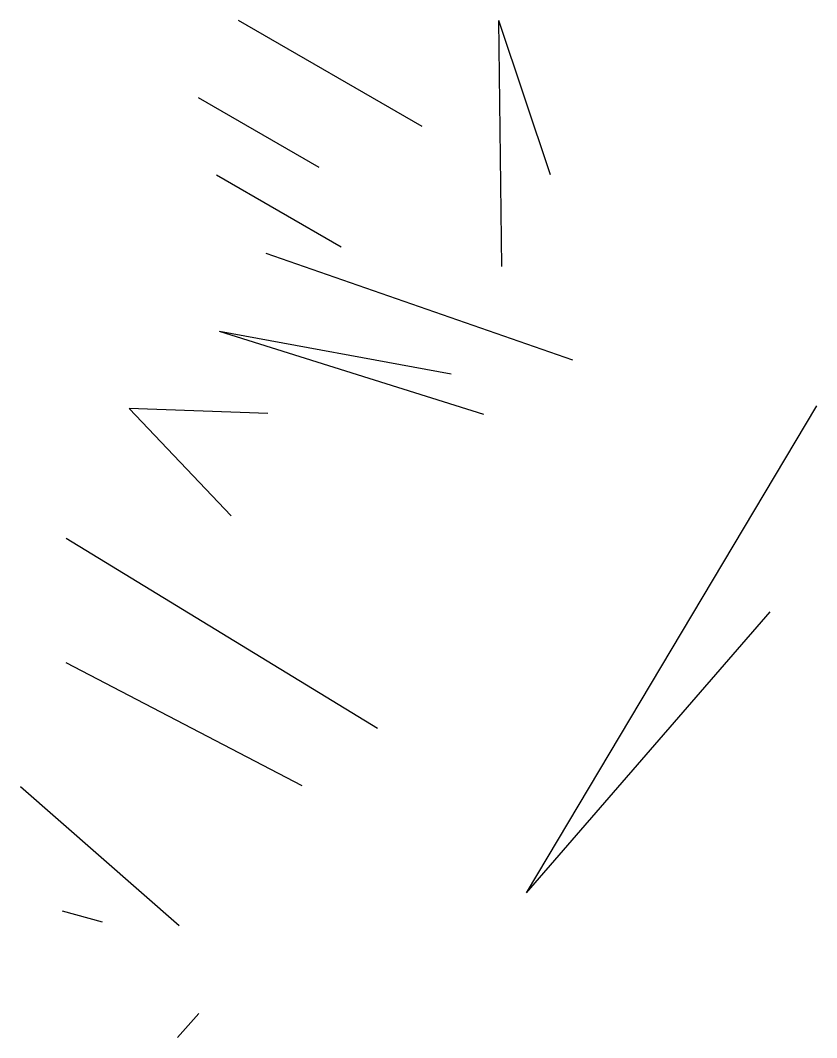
# Paper-space layout 'Layout1' of a CAD drawing. Extents: x 6.9 to 12.1, y 3.7 to 20.4.
# Drawn here: x 6.95 to 12.09, y 13.84 to 20.4 of the extents above; entities outside this region: 1.
import ezdxf

# ---------------------------------------------------------------- set-up
doc = ezdxf.new("R2010")
doc.units = 0
doc.header["$LTSCALE"] = 0.2
doc.layers.add('DIM-TXT', color=7, linetype='CONTINUOUS')

psp = doc.layouts.get("Layout1")

# ---------------------------------------------------------------- linework, layer by layer
at = {"layer": 'DIM-TXT', "color": 0, "linetype": 'CONTINUOUS'}
for p, q in [((9.5416, 19.7113), (8.3563, 20.3956)), ((10.3688, 19.4), (10.035, 20.3956)), ((10.0539, 18.8081), (10.035, 20.3956)), ((8.8761, 19.4465), (8.0993, 19.895)), ((9.0188, 18.9338), (8.2153, 19.3977)), ((10.5131, 18.2037), (8.5357, 18.8911)), ((9.7274, 18.1146), (8.233, 18.3886)), ((9.938, 17.8539), (8.233, 18.3886)), ((12.085, 17.9097), (10.2117, 14.7704)), ((8.5448, 17.8594), (7.6511, 17.892)), ((8.3081, 17.2011), (7.6511, 17.892)), ((9.2534, 15.8292), (7.2449, 17.0547)), ((11.7837, 16.5815), (10.2117, 14.7704)), ((8.7659, 15.4593), (7.2449, 16.2536)), ((7.9731, 14.5559), (6.9493, 15.4525)), ((7.4787, 14.5811), (7.2217, 14.6514)), ((8.1002, 13.9922), (7.9639, 13.8356)), ((8.1314, 3.7196), (7.8233, 4.0258))]:
    psp.add_line(p, q, dxfattribs=at)

doc.saveas('drawing.dxf')
